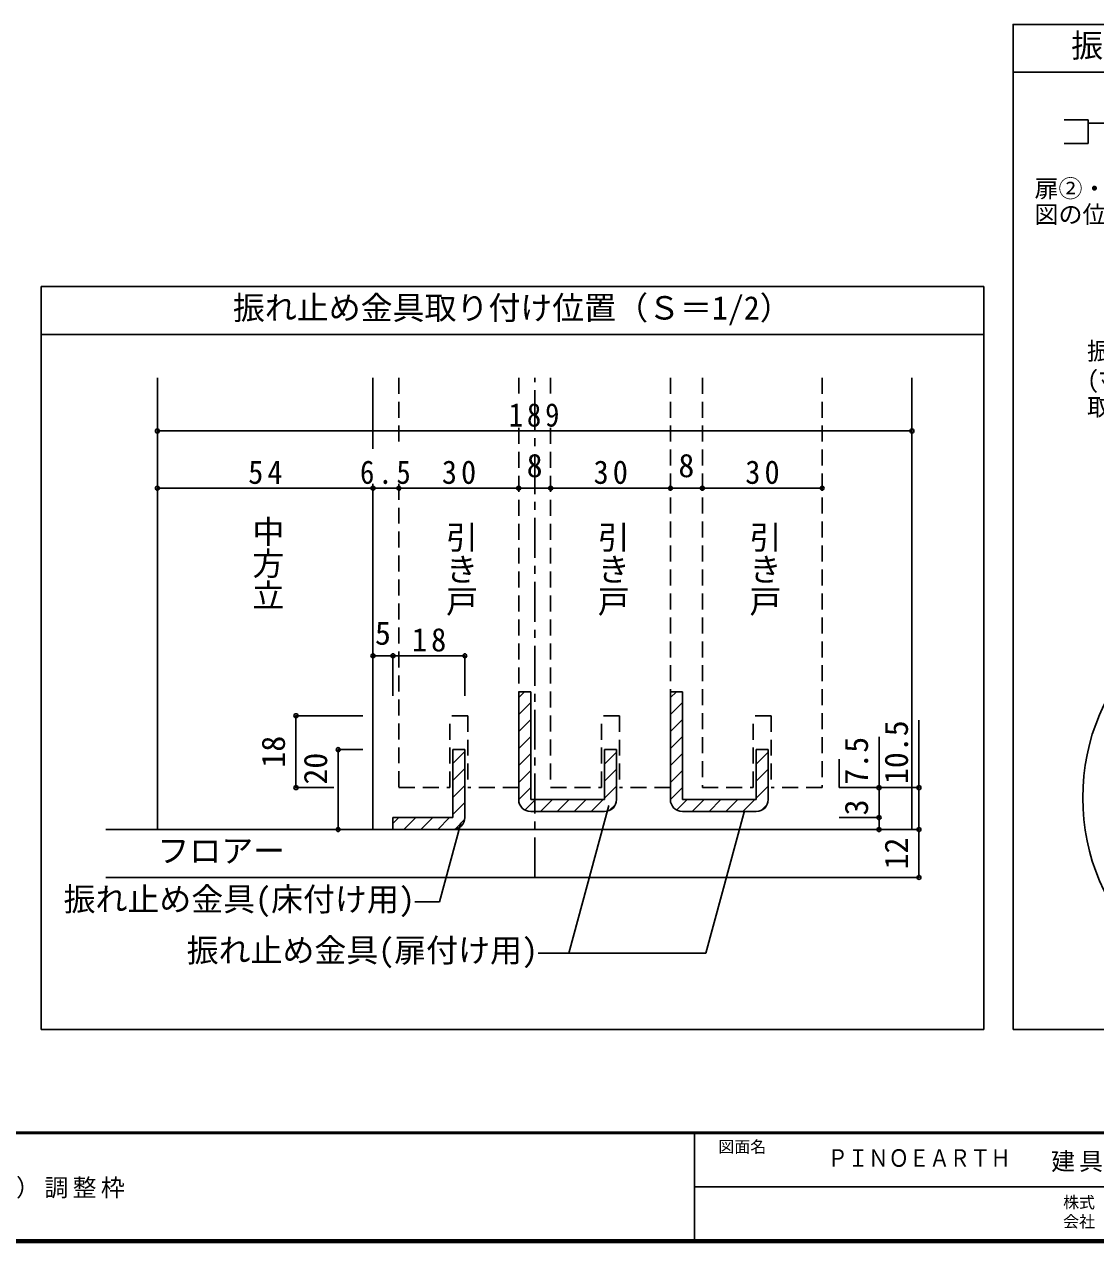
# Model space of a CAD drawing. Units: millimetres at full size, sheet at 1:5, with parts at other scales. Extents: x -973 to 977, y -718 to 696.
# Drawn here: x -418 to 253, y -701 to 62 of the extents above; entities that cross this region are included whole.
import ezdxf
from ezdxf.enums import TextEntityAlignment as Align

# ---------------------------------------------------------------- set-up
doc = ezdxf.new("R2010")
doc.units = ezdxf.units.MM
doc.header["$LTSCALE"] = 5
doc.header["$PDMODE"] = 32
doc.header["$PDSIZE"] = 2.5
doc.linetypes.add('CHAIN1', pattern=[8, 5, -1, 1, -1])
doc.linetypes.add('DASHED2', pattern=[3, 2, -1])
for name, color, linetype in [('0-8_戸当り', 2, 'Continuous'), ('0-A_文字', 7, 'Continuous'), ('0-B_寸法', 7, 'Continuous'), ('1-1_通り芯', 4, 'CHAIN1'), ('1-3_仕上', 2, 'Continuous'), ('1-4_枠', 3, 'Continuous'), ('1-6_扉', 7, 'DASHED2'), ('1-7_金物', 7, 'Continuous'), ('1-A_文字', 7, 'Continuous'), ('1-B_寸法', 7, 'Continuous'), ('1-C_ﾊｯﾁ', 4, 'Continuous'), ('F-1_枠', 6, 'Continuous'), ('F-A_文字', 7, 'Continuous')]:
    doc.layers.add(name, color=color, linetype=linetype)
doc.styles.add('@ＭＳ ゴシック', font='')
doc.styles.add('ＭＳ ゴシック', font='')
doc.styles.get('@ＭＳ ゴシック').set_extended_font_data('@MS Gothic')
doc.styles.get('ＭＳ ゴシック').set_extended_font_data('MS Gothic')

msp = doc.modelspace()

# ---------------------------------------------------------------- linework, layer by layer
at = {"layer": '0-8_戸当り'}
for p, q in [((319.87, -0.149), (248.168, -0.149)), ((248.168, -12.899), (233.168, -12.899))]:
    msp.add_line(p, q, dxfattribs=at)
msp.add_lwpolyline([(248.168, -12.899), (248.168, 1.851), (233.168, 1.851)], dxfattribs=at)
at = {"layer": '0-A_文字', "color": 3}
for p, q in [((201.215, 31.633), (946.639, 31.633)), ((-407.472, -102.5), (182.854, -102.5)), ((-407.472, -567.5), (-407.472, -102.5)), ((182.854, -567.5), (182.854, -102.5)), ((-407.472, -132.5), (182.854, -132.5)), ((-407.472, -567.5), (182.854, -567.5)), ((201.215, -567.5), (946.639, -567.5))]:
    msp.add_line(p, q, dxfattribs=at)
msp.add_lwpolyline([(201.215, -567.5), (201.215, 61.633), (946.639, 61.633)], dxfattribs=at)
at = {"layer": '0-A_文字'}
msp.add_circle((378.268, -422.391), 133.457, dxfattribs=at)
at = {"layer": '1-1_通り芯'}
msp.add_line((-98.369, -472.298), (-98.369, -159.523), dxfattribs=at)
at = {"layer": '1-3_仕上'}
for p, q in [((-366.876, -442.298), (115.875, -442.298)), ((-366.876, -472.298), (115.875, -472.298))]:
    msp.add_line(p, q, dxfattribs=at)
at = {"layer": '1-4_枠'}
for p, q in [((-334.619, -442.298), (-334.619, -159.523)), ((-199.619, -203.965), (-199.619, -159.523)), ((137.881, -442.298), (137.881, -159.523)), ((-199.619, -442.298), (-199.619, -225.855))]:
    msp.add_line(p, q, dxfattribs=at)
at = {"layer": '1-6_扉'}
for p, q in [((-183.369, -159.523), (-183.369, -203.965)), ((-108.369, -159.523), (-108.369, -169.381)), ((-88.369, -159.523), (-88.369, -169.381)), ((-13.369, -159.523), (-13.369, -416.048)), ((6.631, -159.523), (6.631, -416.048)), ((81.631, -159.523), (81.631, -416.048)), ((-108.369, -190.882), (-108.369, -416.048)), ((-88.369, -190.882), (-88.369, -416.048)), ((-183.369, -225.855), (-183.369, -416.048)), ((-140.244, -371.048), (-151.494, -371.048)), ((-151.494, -416.048), (-151.494, -371.048)), ((-140.244, -371.048), (-140.244, -416.048)), ((-45.245, -371.048), (-56.495, -371.048)), ((-56.495, -416.048), (-56.495, -371.048)), ((-45.245, -371.048), (-45.245, -416.048)), ((49.758, -371.048), (38.508, -371.048)), ((38.508, -416.048), (38.508, -371.048)), ((49.758, -371.048), (49.758, -416.048)), ((-183.369, -416.048), (-151.494, -416.048)), ((-108.369, -416.048), (-140.244, -416.048)), ((-88.369, -416.048), (-56.495, -416.048)), ((-13.369, -416.048), (-45.245, -416.048)), ((6.631, -416.048), (38.508, -416.048)), ((81.631, -416.048), (49.758, -416.048))]:
    msp.add_line(p, q, dxfattribs=at)
at = {"layer": '1-7_金物', "color": 3}
for p, q in [((-100.869, -356.047), (-108.369, -356.047)), ((-108.369, -356.047), (-108.369, -416.047)), ((-100.869, -356.047), (-100.869, -423.547)), ((-5.869, -356.047), (-13.369, -356.047)), ((-13.369, -356.047), (-13.369, -416.047)), ((-5.869, -356.047), (-5.869, -423.547)), ((-149.619, -392.298), (-142.119, -392.298)), ((-149.619, -392.298), (-149.619, -434.798)), ((-142.119, -434.798), (-142.119, -392.298)), ((-47.119, -392.298), (-54.619, -392.298)), ((-54.619, -392.298), (-54.619, -423.547)), ((-47.119, -392.298), (-47.119, -423.547)), ((47.881, -392.298), (40.381, -392.298)), ((40.381, -392.298), (40.381, -423.547)), ((47.881, -392.298), (47.881, -423.547)), ((-108.369, -423.547), (-108.369, -416.047)), ((-13.369, -423.547), (-13.369, -416.047)), ((-54.619, -423.547), (-100.869, -423.547)), ((40.381, -423.547), (-5.869, -423.547)), ((-100.869, -431.047), (-54.617, -431.047)), ((-5.869, -431.047), (40.383, -431.047)), ((-187.119, -434.798), (-187.119, -442.298)), ((-187.119, -434.798), (-149.619, -434.798)), ((-149.619, -442.298), (-187.119, -442.298))]:
    msp.add_line(p, q, dxfattribs=at)
at = {"layer": '1-7_金物', "color": 4}
for p, q in [((-149.619, -401.004), (-142.119, -393.504)), ((-149.619, -411.611), (-142.119, -404.111)), ((-149.619, -422.218), (-142.119, -414.718)), ((-149.619, -432.824), (-142.119, -425.324)), ((-187.119, -438.504), (-183.413, -434.799)), ((-180.306, -442.298), (-172.807, -434.799)), ((-169.7, -442.298), (-162.2, -434.799)), ((-159.093, -442.298), (-151.593, -434.799)), ((-148.385, -442.196), (-142.219, -436.031))]:
    msp.add_line(p, q, dxfattribs=at)
at = {"layer": '1-7_金物', "color": 3}
for centre, start, end in [((-100.869, -423.547), 180, 270), ((-54.617, -423.547), 270, 0), ((-5.869, -423.547), 180, 270), ((40.383, -423.547), 270, 0), ((-149.619, -434.798), 270, 0)]:
    msp.add_arc(centre, 7.5, start, end, dxfattribs=at)
at = {"layer": '1-A_文字'}
for p, q in [((-51.845, -427.351), (-76.971, -519.588)), ((32.99, -430.583), (8.73, -519.588)), ((-144.619, -438.224), (-157.858, -487.632)), ((-173.355, -487.632), (-157.858, -487.632)), ((-96.27, -519.588), (8.73, -519.588))]:
    msp.add_line(p, q, dxfattribs=at)
at = {"layer": '1-B_寸法', "color": 4}
for p, q in [((-334.619, -192.834), (137.881, -192.834)), ((-334.619, -228.671), (-199.619, -228.671)), ((-199.619, -228.671), (-183.369, -228.671)), ((-183.369, -228.671), (-108.369, -228.671)), ((-108.369, -228.671), (-88.369, -228.671)), ((-88.369, -228.671), (-13.369, -228.671)), ((-13.369, -228.671), (6.633, -228.671)), ((6.633, -228.671), (81.633, -228.671)), ((-199.619, -333.548), (-187.119, -333.548)), ((-199.619, -333.548), (-199.619, -358.548)), ((-187.119, -333.548), (-187.119, -358.548)), ((-187.119, -333.548), (-142.119, -333.548)), ((-142.119, -333.548), (-142.119, -358.548)), ((-247.815, -416.048), (-247.815, -371.048)), ((-247.815, -371.048), (-205.869, -371.048)), ((142.258, -442.298), (142.258, -373.847)), ((117.258, -434.798), (117.258, -384.205)), ((-221.399, -442.298), (-221.399, -392.298)), ((-221.399, -392.298), (-205.869, -392.298)), ((92.258, -416.048), (92.258, -398.227)), ((-247.815, -416.048), (-224.035, -416.048)), ((142.258, -416.048), (92.258, -416.048)), ((117.258, -434.798), (92.258, -434.798)), ((117.258, -442.298), (117.258, -434.798)), ((-221.399, -442.298), (-205.869, -442.298)), ((142.258, -442.298), (92.258, -442.298)), ((142.258, -472.298), (142.258, -442.298)), ((142.258, -472.298), (92.258, -472.298))]:
    msp.add_line(p, q, dxfattribs=at)
at = {"layer": '1-B_寸法'}
for p in [(-334.619, -192.834), (137.881, -192.834), (-334.619, -228.671), (-199.619, -228.671), (-183.369, -228.671), (-108.369, -228.671), (-88.369, -228.671), (-13.369, -228.671), (6.633, -228.671), (81.633, -228.671), (-199.619, -333.548), (-187.119, -333.548), (-142.119, -333.548), (-247.815, -371.048), (-221.399, -392.298), (-247.815, -416.048), (117.258, -416.048), (142.258, -416.048), (117.258, -434.798), (-221.399, -442.298), (117.258, -442.298), (142.258, -442.298), (142.258, -472.298)]:
    msp.add_point(p, dxfattribs=at)
at = {"layer": '1-C_ﾊｯﾁ'}
for p, q in [((-108.369, -359.757), (-104.659, -356.047)), ((-13.369, -359.757), (-9.659, -356.047)), ((-108.369, -370.363), (-100.869, -362.863)), ((-13.369, -370.363), (-5.869, -362.863)), ((-108.369, -380.97), (-100.869, -373.47)), ((-13.369, -380.97), (-5.869, -373.47)), ((-108.369, -391.577), (-100.869, -384.077)), ((-13.369, -391.577), (-5.869, -384.077)), ((-108.369, -402.183), (-100.869, -394.683)), ((-54.619, -401.466), (-47.119, -393.966)), ((-13.369, -402.183), (-5.869, -394.683)), ((40.381, -401.466), (47.881, -393.966)), ((-108.369, -412.79), (-100.869, -405.29)), ((-54.619, -412.073), (-47.119, -404.573)), ((-13.369, -412.79), (-5.869, -405.29)), ((40.381, -412.073), (47.881, -404.573)), ((-108.369, -423.396), (-100.869, -415.896)), ((-54.619, -422.679), (-47.119, -415.179)), ((-13.369, -423.396), (-5.869, -415.896)), ((40.381, -422.679), (47.881, -415.179)), ((-104.484, -430.118), (-97.913, -423.547)), ((-94.807, -431.047), (-87.307, -423.547)), ((-84.2, -431.047), (-76.7, -423.547)), ((-73.593, -431.047), (-66.093, -423.547)), ((-62.987, -431.047), (-55.487, -423.547)), ((-51.852, -430.518), (-47.646, -426.313)), ((-9.484, -430.118), (-2.913, -423.547)), ((0.193, -431.047), (7.693, -423.547)), ((10.8, -431.047), (18.3, -423.547)), ((21.407, -431.047), (28.907, -423.547)), ((32.013, -431.047), (39.513, -423.547)), ((43.148, -430.518), (47.354, -426.313))]:
    msp.add_line(p, q, dxfattribs=at)
at = {"layer": 'F-1_枠'}
for p, q in [((976.653, -631.667), (-973.347, -631.667)), ((976.653, -632.5), (-973.347, -632.5)), ((1.653, -632.5), (1.653, -699.167)), ((1.653, -665.833), (974.986, -665.834)), ((976.653, -699.167), (-973.347, -699.167)), ((976.653, -700), (-973.347, -700)), ((976.653, -700.833), (-973.347, -700.833))]:
    msp.add_line(p, q, dxfattribs=at)

# ---------------------------------------------------------------- texts
at = {"layer": '0-A_文字', "style": 'ＭＳ ゴシック'}
for s, height, p in [('振れ止め金具(扉付け用)取り付け', 14.66, (237.571, 36.633)), ('振れ止め金具取り付け位置（Ｓ＝1/2）', 14.66, (-287.309, -127.5)), ('振れ止め扉用', 11, (247.548, -151.641)), ('(ﾏｸﾞﾈｯﾄ)', 11, (247.548, -169.453)), ('取り付け済み', 11, (247.548, -186.642))]:
    msp.add_text(s, height=height, dxfattribs=at).set_placement(p, align=Align.BOTTOM_LEFT)
at = {"layer": '0-B_寸法', "style": 'ＭＳ ゴシック'}
for s, p in [('扉②・③に、振れ止め金具(扉用)を', (214.619, -49.897)), ('図の位置に取り付けます。', (214.619, -66.098))]:
    msp.add_text(s, height=11, dxfattribs=at).set_placement(p, align=Align.BOTTOM_LEFT)
at = {"layer": '1-A_文字', "style": '@ＭＳ ゴシック'}
for s, p in [('中方立', (-277.119, -245.612)), ('引き戸', (-155.869, -249.261)), ('引き戸', (-60.869, -249.261)), ('引き戸', (34.133, -249.261))]:
    msp.add_text(s, height=14.66, rotation=270, dxfattribs=at).set_placement(p, align=Align.BOTTOM_LEFT)
at = {"layer": '1-A_文字', "style": 'ＭＳ ゴシック'}
for s, p in [('フロアー', (-334.619, -467.298)), ('振れ止め金具(床付け用)', (-393.355, -497.632)), ('振れ止め金具(扉付け用)', (-316.27, -529.588))]:
    msp.add_text(s, height=14.66, dxfattribs=at).set_placement(p, align=Align.BOTTOM_LEFT)
at = {"layer": '1-B_寸法', "style": 'ＭＳ ゴシック'}
for s, p in [('8', (-103.369, -226.171)), ('8', (-8.368, -226.171)), ('5', (-198.369, -331.048))]:
    msp.add_text(s, height=14.66, dxfattribs=at).set_placement(p, align=Align.BOTTOM_LEFT)
for s, p in [('10.5', (139.758, -413.847)), ('18', (-250.315, -403.548)), ('7.5', (114.758, -414.205)), ('20', (-223.899, -414.173)), ('3', (114.758, -433.441)), ('12', (139.758, -467.298))]:
    msp.add_text(s, height=14.66, rotation=90, dxfattribs=at).set_placement(p, align=Align.BOTTOM_LEFT)
at = {"layer": '1-B_寸法', "char_height": 14.66, "attachment_point": 7, "style": 'ＭＳ ゴシック'}
for s, insert in [('\\T1.27;\\W0.9;189', (-114.619, -190.334)), ('\\T1.27;\\W0.95;54', (-277.744, -226.171)), ('\\T1.27;\\W0.9;6.5', (-207.744, -226.171)), ('\\T1.27;\\W0.95;30', (-156.494, -226.171)), ('\\T1.27;\\W0.95;30', (-61.494, -226.171)), ('\\T1.27;\\W0.95;30', (33.508, -226.171)), ('\\T1.27;\\W0.95;18', (-175.244, -331.048))]:
    msp.add_mtext(s, dxfattribs=dict(at, insert=insert))
at = {"layer": 'F-A_文字', "style": 'ＭＳ ゴシック'}
for s, p in [('図面名', (16.653, -646.667)), ('株式', (232.486, -681.5)), ('会社', (232.486, -693.5))]:
    msp.add_text(s, height=7.331, dxfattribs=at).set_placement(p, align=Align.BOTTOM_LEFT)
at = {"layer": 'F-A_文字', "style": 'ＭＳ ゴシック', "width": 0.85}
msp.add_text('ＰＩＮＯＥＡＲＴＨ', height=11, dxfattribs=at).set_placement((84.986, -656.667), align=Align.BOTTOM_LEFT)
at = {"layer": 'F-A_文字', "char_height": 11, "attachment_point": 7, "style": 'ＭＳ ゴシック'}
for s, insert in [('\\T1.17;建具納まり図', (224.986, -656.667)), ('\\T1.18;ピノアース\u3000H20\\~３枚引き込み戸（上吊り連動タイプ）調整枠', (-847.938, -673.333))]:
    msp.add_mtext(s, dxfattribs=dict(at, insert=insert))

doc.saveas('drawing.dxf')
